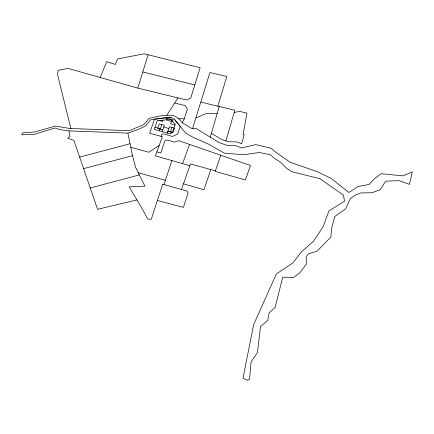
<?xml version="1.0" encoding="UTF-8"?>
<svg xmlns="http://www.w3.org/2000/svg" width="434" height="434" viewBox="0 0 434 434"><rect width="100%" height="100%" fill="white"/><g stroke="black" fill="none" stroke-linecap="round" stroke-linejoin="round"><path stroke-width="0.65" d="M210.268 137.187L219.219 106.504M225.892 140.898L234.832 110.241L200.931 102.131M192.582 128.583L209.915 72.483L226.814 76.53L217.835 106.173M137.806 88.113L148.092 54.771L200.09 67.726L190.732 98.062L186.517 100.004L137.806 88.113L68.089 68.426L58.031 70.357L57.657 74.995L70.85 128.513M182.253 122.703L184.347 118.764L187.331 109.086L185.302 105.614L174.685 103.021M127.911 133.102L138.576 129.305L145.526 126.012L150.468 119.865L163.916 117.777L171.121 117.375L174.251 119.155L185.6 132.994L193.114 137.361L209.02 144.376L224.253 153.121L243.29 154.737L259.429 152.497L270.453 154.775L274.288 158.236L280.532 162.164L286.538 168.267L292.245 171.815L319.945 178.721L343.392 195.116L344.58 201.164L328.907 210.951L323.211 226.591L313.494 241.223L301.418 251.932L292.679 263.102L276.328 273.952L253.646 324.665L242.959 378.383L247.575 380.2L249.534 379.408L251.085 361.983L257.454 352.538L260.492 326.569L267.718 320.428L269.113 312.941L275.08 307.462L282.74 277.201L293.802 277.391L300.182 272.492L306.447 263.894L306.106 257.091L308.249 253.939L317.287 251.036L330.925 236.921L331.505 228.734L334.728 216.528L345.535 208.949L350.298 198.663L355.495 195.045L360.735 192.94L371.819 192.745L380.119 189.734L385.69 181.184L399.014 180.647L409.495 184.363L412.3 171.902L402.833 175.884L381.247 173.698L374.292 178.765L369.133 184.45L357.931 186.549L348.941 192.49L331.093 178.347L317.156 171.674L290.2 162.289L275.053 151.64L271.424 148.379L255.865 144.62L241.64 147.923L236.009 145.705L227.638 145.596L218.991 142.536L196.173 128.529L191.931 128.594L182.334 122.789L178.759 118.78L173.15 115.167L161.741 115.628L149.084 118.33L144.012 124.444L129.218 130.705L69.559 128.464L55.416 126.034L34.46 132.028L23.105 132.75L21.7 134.828L34.682 134.28L54.917 127.976L59.903 129.592L69.033 130.9L127.911 133.102L132.082 153.918L135.641 167.443L144.902 186.148L129.18 186.826L141.007 206.785L147.744 219.143L151.282 219.246L162.717 184.228L163.992 184.553L171.886 160.575M215.405 170.855L210.864 169.585L203.92 189.685L183.457 183.832M220.808 155.231L215.221 171.387L245.378 179.926L250.451 165.473L178.613 140.643L174.381 142.189L167.231 140.008L164.801 140.963L160.846 152.931L156.858 151.884M163.992 184.553L181.483 189.474L190.439 163.911L210.864 169.585M159.224 130.753L159.956 128.67L154.971 127.26M162.951 120.169L162.511 121.428L159.408 120.554M160.244 129.12L161.839 124.596M162.17 131.583L164.377 125.312L159.294 123.874L157.699 128.399L162.783 129.842M167.258 133.021L169.466 126.755L174.549 128.193L172.954 132.717L167.871 131.28M167.361 133.054L168.094 130.976L172.461 132.207M171.772 120.538L170.643 123.733L175.011 124.97M170.41 132.001L172.005 127.471M189.815 165.685L155.41 155.877L162.37 136.694L149.621 133.227L154.58 119.16L171.121 117.375M161.095 136.347L161.833 134.318L163.412 133.829L172.455 136.466L177.728 134.008L180.251 126.473L174.251 119.155M182.573 163.623L189.566 144.424M100.2 77.496L106.737 61.639L115.303 64.465L117.587 58.91L144.164 53.8L148.092 54.771M166.743 115.428L177.951 97.916M159.175 145.498L148.867 152.242L130.748 147.256M196.179 117.815L205.7 113.719L217.163 113.556M90.25 187.982L139.341 174.918M79.644 157.075L130.043 143.735M83.616 168.647L132.544 155.665M136.916 199.933L97.563 209.307L73.91 140.361L67.72 138.294L69.928 136.526L69.033 130.9M234.203 112.395L239.758 111.424L246.957 113.144L243.056 134.724L244.223 134.882L241.629 143.768L236.926 141.913L228.468 141.809L220.998 139.168L211.407 133.276M178.759 118.78L184.347 118.764M142.797 71.946L194.785 84.928M157.412 200.475L183.403 207.398L188.128 193.005L186.967 191.031L181.483 189.474M138.272 172.759L165.397 180.289M163.764 127.059L168.848 128.497M157.249 120.782L154.238 129.337L170.019 133.808L172.265 132.761L175.276 124.211L170.627 119.345L157.249 120.782M166.933 118.075L166.293 119.882L172.396 121.612L173.03 119.8L166.933 118.075"/></g></svg>
